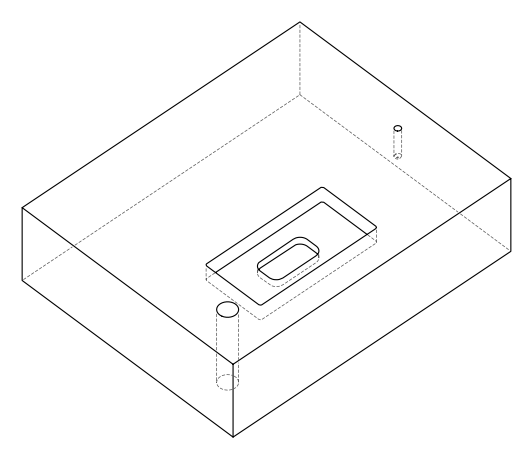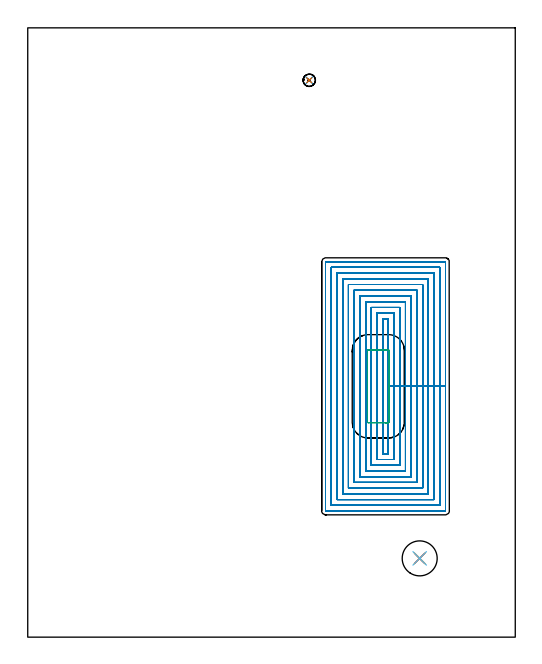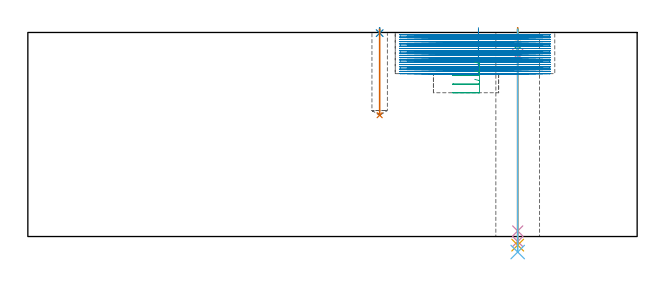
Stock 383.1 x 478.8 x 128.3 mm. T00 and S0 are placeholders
(PLAN: 9 operations, 7 tool changes, 165 min)
(1 SPOT_DRILL | STEP1HOLE | NXT0321_9005460120000 | 0.05 min | 182 mm3)
(2 SPOT_DRILL_1 | STEP1POCKET | NXT0321_9005460120000 | 0.03 min | 1 mm3)
(3 DRILL_BLIND_HOLE_INTO_CENTER | STEP1HOLE | UGT0301_192 | 0.05 min | 289 mm3)
(4 GUN_DRILL_THROUGH_HOLE | STEP1HOLE | UGT0307_003 | 0.59 min | 4519 mm3)
(5 SPADE_DRILL_TO_ENLARGE_THROUGH_HOLE | STEP1HOLE | UGT0306_008 | 0.54 min | 25797 mm3)
(6 DRILL_TO_ENLARGE_THROUGH_HOLE | STEP1HOLE | UGT0301_390 | 0.56 min | 45329 mm3)
(7 DRILL_BLIND_HOLE_INTO_CENTER_1 | STEP1POCKET | UGT0301_492 | 0.22 min | 3675 mm3)
(8 MILL_RECTANGULAR_POCKET | POCKET_RECTANGULAR_STRAIGHT | NXT0201_008 | Follow Part, ap 1.5, ae 75% | 161.61 min | 524568 mm3)
(9 MILL_RECTANGULAR_POCKET_1 | POCKET_RECTANGULAR_STRAIGHT_1 | UGT0201_106 | Follow Part, ap 6, ae 75% | 1.3 min | 38332 mm3)
(TOOL NXT0321_9005460120000 | NC Spot Drill, 142deg, 12mm, Carbide, Uncoated | D12 PA142 FL30 Z2)
(TOOL UGT0301_192 | Twist Drill 7.2 mm | D7.2 PA118 FL66 Z2)
(TOOL UGT0307_003 | Gun Drill 7 mm | D7 PA130 FL24 Z1)
(TOOL UGT0306_008 | Spade Drill 17.5mm | D17.5 PA132 FL10 Z2)
(TOOL UGT0301_390 | Twist Drill 27.5 mm | D27.5 PA118 FL165 Z2)
(TOOL UGT0301_492 | Carbide Drill 9.7 mm | D9.7 PA118 FL87 Z2)
(TOOL NXT0201_008 | ENDMILL 6mm [2P460-0600-NA 1630] | D6 FL26 Z6)
(TOOL UGT0201_106 | End Mill 24 mm | D24 FL25 Z2)
(OP 1 SPOT_DRILL)
G17 G21 G94 G90
T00 M6
G54
G17 G0 G90 X308. Y61.9 S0 M3
G43 Z138.3 H0
G94 G81 G98 Z125.3 F250. R131.3
G80
M5
M2
(OP 2 SPOT_DRILL_1)
G17 G21 G94 G90
T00 M6
G54
G17 G0 G90 X221.2 Y437.6 S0 M3
G43 Z138.3 H0
G94 G81 G98 Z127.883 F250. R131.3
G80
M5
M2
(OP 3 DRILL_BLIND_HOLE_INTO_CENTER)
G17 G21 G94 G90
T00 M6
G54
G17 G0 G90 X308. Y61.9 S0 M3
G43 Z138.3 H0
G94 G81 G98 Z117.5 F250. R130.3
G80
M5
M2
(OP 4 GUN_DRILL_THROUGH_HOLE)
G17 G21 G94 G90
T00 M6
G54
G17 G0 G90 X308. Y61.9 M8
G43 Z138.3 H0
Z126.203
S716 M3
G94 G1 Z114.471 F125. M26
G4 X.084
Z3.5 F250.
G4 X.084
Z-3.132 F125.
G4 X.084
M5
M9
G0 Z126.203
Z138.3
M2
(OP 5 SPADE_DRILL_TO_ENLARGE_THROUGH_HOLE)
G17 G21 G94 G90
T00 M6
G54
G17 G0 G90 X308. Y61.9 S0 M3
G43 Z138.3 H0
G94 G73 G98 Z-5.396 F250. Q16.712 R130.3
G80
M5
M2
(OP 6 DRILL_TO_ENLARGE_THROUGH_HOLE)
G17 G21 G94 G90
T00 M6
G54
G17 G0 G90 X308. Y61.9 S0 M3
G43 Z138.3 H0
G94 G73 G98 Z-9.762 F250. Q23.01 R130.3
G80
M5
M2
(OP 7 DRILL_BLIND_HOLE_INTO_CENTER_1)
G17 G21 G94 G90
T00 M6
G54
G17 G0 G90 X221.2 Y437.6 S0 M3
G43 Z138.3 H0
G94 G81 G98 Z76.3 F250. R130.3
G80
M5
M2
(OP 8 MILL_RECTANGULAR_POCKET)
G17 G21 G94 G90
T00 M6
G54
G17 G0 G90 X283.3 Y180.534 S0 M3
G43 Z138.3 H1
Z131.3
G94 G1 Y197.1 Z126.861 F250.
Y250.1 F500.
X279.
Y144.1
X283.3
Y197.1
X287.8
Y254.6
X274.5
Y139.6
X287.8
Y197.1
X292.3
Y259.1
X270.
Y135.1
X292.3
Y197.1
X296.8
Y263.6
X265.5
Y130.6
X296.8
Y197.1
X301.3
Y268.1
X261.
Y126.1
X301.3
Y197.1
X305.8
Y272.6
X256.5
Y121.6
X305.8
Y197.1
X310.3
Y277.1
X252.
Y117.1
X310.3
Y197.1
X314.8
Y281.6
X247.5
Y112.6
X314.8
Y197.1
X319.3
Y286.1
X243.
Y108.1
X319.3
Y197.1
X323.8
Y290.6
X238.5
Y103.6
X323.8
Y197.1
X328.3
Y295.
X328.295 Y295.055
X328.255 Y295.095
X328.2 Y295.1
X234.1
X234.045 Y295.095
X234.005 Y295.055
X234. Y295.
Y99.2
X234.005 Y99.145
X234.045 Y99.105
X234.1 Y99.1
X328.2
X328.255 Y99.105
X328.295 Y99.145
X328.3 Y99.2
Y197.1
Y198.1
G0 X283.3 Y180.534 Z129.861
G1 Y197.1 Z125.422 F250.
Y250.1 F500.
X279.
Y144.1
X283.3
Y197.1
X287.8
Y254.6
X274.5
Y139.6
X287.8
Y197.1
X292.3
Y259.1
X270.
Y135.1
X292.3
Y197.1
X296.8
Y263.6
X265.5
Y130.6
X296.8
Y197.1
X301.3
Y268.1
X261.
Y126.1
X301.3
Y197.1
X305.8
Y272.6
X256.5
Y121.6
X305.8
Y197.1
X310.3
Y277.1
X252.
Y117.1
X310.3
Y197.1
X314.8
Y281.6
X247.5
Y112.6
X314.8
Y197.1
X319.3
Y286.1
X243.
Y108.1
X319.3
Y197.1
X323.8
Y290.6
X238.5
Y103.6
X323.8
Y197.1
X328.3
Y295.
X328.295 Y295.055
X328.255 Y295.095
X328.2 Y295.1
X234.1
X234.045 Y295.095
X234.005 Y295.055
X234. Y295.
Y99.2
X234.005 Y99.145
X234.045 Y99.105
X234.1 Y99.1
X328.2
X328.255 Y99.105
X328.295 Y99.145
X328.3 Y99.2
Y197.1
Y198.1
G0 X283.3 Y180.534 Z128.422
G1 Y197.1 Z123.983 F250.
Y250.1 F500.
X279.
Y144.1
X283.3
Y197.1
X287.8
Y254.6
X274.5
Y139.6
X287.8
Y197.1
X292.3
Y259.1
X270.
Y135.1
X292.3
Y197.1
X296.8
Y263.6
X265.5
Y130.6
X296.8
Y197.1
X301.3
Y268.1
X261.
Y126.1
X301.3
Y197.1
X305.8
Y272.6
X256.5
Y121.6
X305.8
Y197.1
X310.3
Y277.1
X252.
Y117.1
X310.3
Y197.1
X314.8
Y281.6
X247.5
Y112.6
X314.8
Y197.1
X319.3
Y286.1
X243.
Y108.1
X319.3
Y197.1
X323.8
Y290.6
X238.5
Y103.6
X323.8
Y197.1
X328.3
Y295.
X328.295 Y295.055
X328.255 Y295.095
X328.2 Y295.1
X234.1
X234.045 Y295.095
X234.005 Y295.055
X234. Y295.
Y99.2
X234.005 Y99.145
X234.045 Y99.105
X234.1 Y99.1
X328.2
X328.255 Y99.105
X328.295 Y99.145
X328.3 Y99.2
Y197.1
Y198.1
G0 X283.3 Y180.534 Z126.983
G1 Y197.1 Z122.544 F250.
Y250.1 F500.
X279.
Y144.1
X283.3
Y197.1
X287.8
Y254.6
X274.5
Y139.6
X287.8
Y197.1
X292.3
Y259.1
X270.
Y135.1
X292.3
Y197.1
X296.8
Y263.6
X265.5
Y130.6
X296.8
Y197.1
X301.3
Y268.1
X261.
Y126.1
X301.3
Y197.1
X305.8
Y272.6
X256.5
Y121.6
X305.8
Y197.1
X310.3
Y277.1
X252.
Y117.1
X310.3
Y197.1
X314.8
Y281.6
X247.5
Y112.6
X314.8
Y197.1
X319.3
Y286.1
X243.
Y108.1
X319.3
Y197.1
X323.8
Y290.6
X238.5
Y103.6
X323.8
Y197.1
X328.3
Y295.
X328.295 Y295.055
X328.255 Y295.095
X328.2 Y295.1
X234.1
X234.045 Y295.095
X234.005 Y295.055
X234. Y295.
Y99.2
X234.005 Y99.145
X234.045 Y99.105
X234.1 Y99.1
X328.2
X328.255 Y99.105
X328.295 Y99.145
X328.3 Y99.2
Y197.1
Y198.1
G0 X283.3 Y180.534 Z125.544
G1 Y197.1 Z121.105 F250.
Y250.1 F500.
X279.
Y144.1
X283.3
Y197.1
X287.8
Y254.6
X274.5
Y139.6
X287.8
Y197.1
X292.3
Y259.1
X270.
Y135.1
X292.3
Y197.1
X296.8
Y263.6
X265.5
Y130.6
X296.8
Y197.1
X301.3
Y268.1
X261.
Y126.1
X301.3
Y197.1
X305.8
Y272.6
X256.5
Y121.6
X305.8
Y197.1
X310.3
Y277.1
X252.
Y117.1
X310.3
Y197.1
X314.8
Y281.6
X247.5
Y112.6
X314.8
Y197.1
X319.3
Y286.1
X243.
Y108.1
X319.3
Y197.1
X323.8
Y290.6
X238.5
Y103.6
X323.8
Y197.1
X328.3
Y295.
X328.295 Y295.055
X328.255 Y295.095
X328.2 Y295.1
X234.1
X234.045 Y295.095
X234.005 Y295.055
X234. Y295.
Y99.2
X234.005 Y99.145
X234.045 Y99.105
X234.1 Y99.1
X328.2
X328.255 Y99.105
X328.295 Y99.145
X328.3 Y99.2
Y197.1
Y198.1
G0 X283.3 Y180.534 Z124.105
G1 Y197.1 Z119.667 F250.
Y250.1 F500.
X279.
Y144.1
X283.3
Y197.1
X287.8
Y254.6
X274.5
Y139.6
X287.8
Y197.1
X292.3
Y259.1
X270.
Y135.1
X292.3
Y197.1
X296.8
Y263.6
X265.5
Y130.6
X296.8
Y197.1
X301.3
Y268.1
X261.
Y126.1
X301.3
Y197.1
X305.8
Y272.6
X256.5
Y121.6
X305.8
Y197.1
X310.3
Y277.1
X252.
Y117.1
X310.3
Y197.1
X314.8
Y281.6
X247.5
Y112.6
X314.8
Y197.1
X319.3
Y286.1
X243.
Y108.1
X319.3
Y197.1
X323.8
Y290.6
X238.5
Y103.6
X323.8
Y197.1
X328.3
Y295.
X328.295 Y295.055
X328.255 Y295.095
X328.2 Y295.1
X234.1
X234.045 Y295.095
X234.005 Y295.055
X234. Y295.
Y99.2
X234.005 Y99.145
X234.045 Y99.105
X234.1 Y99.1
X328.2
X328.255 Y99.105
X328.295 Y99.145
X328.3 Y99.2
Y197.1
Y198.1
G0 X283.3 Y180.534 Z122.667
G1 Y197.1 Z118.228 F250.
Y250.1 F500.
X279.
Y144.1
X283.3
Y197.1
X287.8
Y254.6
X274.5
Y139.6
X287.8
Y197.1
X292.3
Y259.1
X270.
Y135.1
X292.3
Y197.1
X296.8
Y263.6
X265.5
Y130.6
X296.8
Y197.1
X301.3
Y268.1
X261.
Y126.1
X301.3
Y197.1
X305.8
Y272.6
X256.5
Y121.6
X305.8
Y197.1
X310.3
Y277.1
X252.
Y117.1
X310.3
Y197.1
X314.8
Y281.6
X247.5
Y112.6
X314.8
Y197.1
X319.3
Y286.1
X243.
Y108.1
X319.3
Y197.1
X323.8
Y290.6
X238.5
Y103.6
X323.8
Y197.1
X328.3
Y295.
X328.295 Y295.055
X328.255 Y295.095
X328.2 Y295.1
X234.1
X234.045 Y295.095
X234.005 Y295.055
X234. Y295.
Y99.2
X234.005 Y99.145
X234.045 Y99.105
X234.1 Y99.1
X328.2
X328.255 Y99.105
X328.295 Y99.145
X328.3 Y99.2
Y197.1
Y198.1
G0 X283.3 Y180.534 Z121.228
G1 Y197.1 Z116.789 F250.
Y250.1 F500.
X279.
Y144.1
X283.3
Y197.1
X287.8
Y254.6
X274.5
Y139.6
X287.8
Y197.1
X292.3
Y259.1
X270.
Y135.1
X292.3
Y197.1
X296.8
Y263.6
X265.5
Y130.6
X296.8
Y197.1
X301.3
Y268.1
X261.
Y126.1
X301.3
Y197.1
X305.8
Y272.6
X256.5
Y121.6
X305.8
Y197.1
X310.3
Y277.1
X252.
Y117.1
X310.3
Y197.1
X314.8
Y281.6
X247.5
Y112.6
X314.8
Y197.1
X319.3
Y286.1
X243.
Y108.1
X319.3
Y197.1
X323.8
Y290.6
X238.5
Y103.6
X323.8
Y197.1
X328.3
Y295.
X328.295 Y295.055
X328.255 Y295.095
X328.2 Y295.1
X234.1
X234.045 Y295.095
X234.005 Y295.055
X234. Y295.
Y99.2
X234.005 Y99.145
X234.045 Y99.105
X234.1 Y99.1
X328.2
X328.255 Y99.105
X328.295 Y99.145
X328.3 Y99.2
Y197.1
Y198.1
G0 X283.3 Y180.534 Z119.789
G1 Y197.1 Z115.35 F250.
Y250.1 F500.
X279.
Y144.1
X283.3
Y197.1
X287.8
Y254.6
X274.5
Y139.6
X287.8
Y197.1
X292.3
Y259.1
X270.
Y135.1
X292.3
Y197.1
X296.8
Y263.6
X265.5
Y130.6
X296.8
Y197.1
X301.3
Y268.1
X261.
Y126.1
X301.3
Y197.1
X305.8
Y272.6
X256.5
Y121.6
X305.8
Y197.1
X310.3
Y277.1
X252.
Y117.1
X310.3
Y197.1
X314.8
Y281.6
X247.5
Y112.6
X314.8
Y197.1
X319.3
Y286.1
X243.
Y108.1
X319.3
Y197.1
X323.8
Y290.6
X238.5
Y103.6
X323.8
Y197.1
X328.3
Y295.
X328.295 Y295.055
X328.255 Y295.095
X328.2 Y295.1
X234.1
X234.045 Y295.095
X234.005 Y295.055
X234. Y295.
Y99.2
X234.005 Y99.145
X234.045 Y99.105
X234.1 Y99.1
X328.2
X328.255 Y99.105
X328.295 Y99.145
X328.3 Y99.2
Y197.1
Y198.1
G0 X283.3 Y180.534 Z118.35
G1 Y197.1 Z113.911 F250.
Y250.1 F500.
X279.
Y144.1
X283.3
Y197.1
X287.8
Y254.6
X274.5
Y139.6
X287.8
Y197.1
X292.3
Y259.1
X270.
Y135.1
X292.3
Y197.1
X296.8
Y263.6
X265.5
Y130.6
X296.8
Y197.1
X301.3
Y268.1
X261.
Y126.1
X301.3
Y197.1
X305.8
Y272.6
X256.5
Y121.6
X305.8
Y197.1
X310.3
Y277.1
X252.
Y117.1
X310.3
Y197.1
X314.8
Y281.6
X247.5
Y112.6
X314.8
Y197.1
X319.3
Y286.1
X243.
Y108.1
X319.3
Y197.1
X323.8
Y290.6
X238.5
Y103.6
X323.8
Y197.1
X328.3
Y295.
X328.295 Y295.055
X328.255 Y295.095
X328.2 Y295.1
X234.1
X234.045 Y295.095
X234.005 Y295.055
X234. Y295.
Y99.2
X234.005 Y99.145
X234.045 Y99.105
X234.1 Y99.1
X328.2
X328.255 Y99.105
X328.295 Y99.145
X328.3 Y99.2
Y197.1
Y198.1
G0 X283.3 Y180.534 Z116.911
G1 Y197.1 Z112.472 F250.
Y250.1 F500.
X279.
Y144.1
X283.3
Y197.1
X287.8
Y254.6
X274.5
Y139.6
X287.8
Y197.1
X292.3
Y259.1
X270.
Y135.1
X292.3
Y197.1
X296.8
Y263.6
X265.5
Y130.6
X296.8
Y197.1
X301.3
Y268.1
X261.
Y126.1
X301.3
Y197.1
X305.8
Y272.6
X256.5
Y121.6
X305.8
Y197.1
X310.3
Y277.1
X252.
Y117.1
X310.3
Y197.1
X314.8
Y281.6
X247.5
Y112.6
X314.8
Y197.1
X319.3
Y286.1
X243.
Y108.1
X319.3
Y197.1
X323.8
Y290.6
X238.5
Y103.6
X323.8
Y197.1
X328.3
Y295.
X328.295 Y295.055
X328.255 Y295.095
X328.2 Y295.1
X234.1
X234.045 Y295.095
X234.005 Y295.055
X234. Y295.
Y99.2
X234.005 Y99.145
X234.045 Y99.105
X234.1 Y99.1
X328.2
X328.255 Y99.105
X328.295 Y99.145
X328.3 Y99.2
Y197.1
Y198.1
G0 X283.3 Y180.534 Z115.472
G1 Y197.1 Z111.033 F250.
Y250.1 F500.
X279.
Y144.1
X283.3
Y197.1
X287.8
Y254.6
X274.5
Y139.6
X287.8
Y197.1
X292.3
Y259.1
X270.
Y135.1
X292.3
Y197.1
X296.8
Y263.6
X265.5
Y130.6
X296.8
Y197.1
X301.3
Y268.1
X261.
Y126.1
X301.3
Y197.1
X305.8
Y272.6
X256.5
Y121.6
X305.8
Y197.1
X310.3
Y277.1
X252.
Y117.1
X310.3
Y197.1
X314.8
Y281.6
X247.5
Y112.6
X314.8
Y197.1
X319.3
Y286.1
X243.
Y108.1
X319.3
Y197.1
X323.8
Y290.6
X238.5
Y103.6
X323.8
Y197.1
X328.3
Y295.
X328.295 Y295.055
X328.255 Y295.095
X328.2 Y295.1
X234.1
X234.045 Y295.095
X234.005 Y295.055
X234. Y295.
Y99.2
X234.005 Y99.145
X234.045 Y99.105
X234.1 Y99.1
X328.2
X328.255 Y99.105
X328.295 Y99.145
X328.3 Y99.2
Y197.1
Y198.1
G0 X283.3 Y180.534 Z114.033
G1 Y197.1 Z109.594 F250.
Y250.1 F500.
X279.
Y144.1
X283.3
Y197.1
X287.8
Y254.6
X274.5
Y139.6
X287.8
Y197.1
X292.3
Y259.1
X270.
Y135.1
X292.3
Y197.1
X296.8
Y263.6
X265.5
Y130.6
X296.8
Y197.1
X301.3
Y268.1
X261.
Y126.1
X301.3
Y197.1
X305.8
Y272.6
X256.5
Y121.6
X305.8
Y197.1
X310.3
Y277.1
X252.
Y117.1
X310.3
Y197.1
X314.8
Y281.6
X247.5
Y112.6
X314.8
Y197.1
X319.3
Y286.1
X243.
Y108.1
X319.3
Y197.1
X323.8
Y290.6
X238.5
Y103.6
X323.8
Y197.1
X328.3
Y295.
X328.295 Y295.055
X328.255 Y295.095
X328.2 Y295.1
X234.1
X234.045 Y295.095
X234.005 Y295.055
X234. Y295.
Y99.2
X234.005 Y99.145
X234.045 Y99.105
X234.1 Y99.1
X328.2
X328.255 Y99.105
X328.295 Y99.145
X328.3 Y99.2
Y197.1
Y198.1
G0 X283.3 Y180.534 Z112.594
G1 Y197.1 Z108.156 F250.
Y250.1 F500.
X279.
Y144.1
X283.3
Y197.1
X287.8
Y254.6
X274.5
Y139.6
X287.8
Y197.1
X292.3
Y259.1
X270.
Y135.1
X292.3
Y197.1
X296.8
Y263.6
X265.5
Y130.6
X296.8
Y197.1
X301.3
Y268.1
X261.
Y126.1
X301.3
Y197.1
X305.8
Y272.6
X256.5
Y121.6
X305.8
Y197.1
X310.3
Y277.1
X252.
Y117.1
X310.3
Y197.1
X314.8
Y281.6
X247.5
Y112.6
X314.8
Y197.1
X319.3
Y286.1
X243.
Y108.1
X319.3
Y197.1
X323.8
Y290.6
X238.5
Y103.6
X323.8
Y197.1
X328.3
Y295.
X328.295 Y295.055
X328.255 Y295.095
X328.2 Y295.1
X234.1
X234.045 Y295.095
X234.005 Y295.055
X234. Y295.
Y99.2
X234.005 Y99.145
X234.045 Y99.105
X234.1 Y99.1
X328.2
X328.255 Y99.105
X328.295 Y99.145
X328.3 Y99.2
Y197.1
Y198.1
G0 X283.3 Y180.534 Z111.156
G1 Y197.1 Z106.717 F250.
Y250.1 F500.
X279.
Y144.1
X283.3
Y197.1
X287.8
Y254.6
X274.5
Y139.6
X287.8
Y197.1
X292.3
Y259.1
X270.
Y135.1
X292.3
Y197.1
X296.8
Y263.6
X265.5
Y130.6
X296.8
Y197.1
X301.3
Y268.1
X261.
Y126.1
X301.3
Y197.1
X305.8
Y272.6
X256.5
Y121.6
X305.8
Y197.1
X310.3
Y277.1
X252.
Y117.1
X310.3
Y197.1
X314.8
Y281.6
X247.5
Y112.6
X314.8
Y197.1
X319.3
Y286.1
X243.
Y108.1
X319.3
Y197.1
X323.8
Y290.6
X238.5
Y103.6
X323.8
Y197.1
X328.3
Y295.
X328.295 Y295.055
X328.255 Y295.095
X328.2 Y295.1
X234.1
X234.045 Y295.095
X234.005 Y295.055
X234. Y295.
Y99.2
X234.005 Y99.145
X234.045 Y99.105
X234.1 Y99.1
X328.2
X328.255 Y99.105
X328.295 Y99.145
X328.3 Y99.2
Y197.1
Y198.1
G0 X283.3 Y180.534 Z109.717
G1 Y197.1 Z105.278 F250.
Y250.1 F500.
X279.
Y144.1
X283.3
Y197.1
X287.8
Y254.6
X274.5
Y139.6
X287.8
Y197.1
X292.3
Y259.1
X270.
Y135.1
X292.3
Y197.1
X296.8
Y263.6
X265.5
Y130.6
X296.8
Y197.1
X301.3
Y268.1
X261.
Y126.1
X301.3
Y197.1
X305.8
Y272.6
X256.5
Y121.6
X305.8
Y197.1
X310.3
Y277.1
X252.
Y117.1
X310.3
Y197.1
X314.8
Y281.6
X247.5
Y112.6
X314.8
Y197.1
X319.3
Y286.1
X243.
Y108.1
X319.3
Y197.1
X323.8
Y290.6
X238.5
Y103.6
X323.8
Y197.1
X328.3
Y295.
X328.295 Y295.055
X328.255 Y295.095
X328.2 Y295.1
X234.1
X234.045 Y295.095
X234.005 Y295.055
X234. Y295.
Y99.2
X234.005 Y99.145
X234.045 Y99.105
X234.1 Y99.1
X328.2
X328.255 Y99.105
X328.295 Y99.145
X328.3 Y99.2
Y197.1
Y198.1
G0 X283.3 Y180.534 Z108.278
G1 Y197.1 Z103.839 F250.
Y250.1 F500.
X279.
Y144.1
X283.3
Y197.1
X287.8
Y254.6
X274.5
Y139.6
X287.8
Y197.1
X292.3
Y259.1
X270.
Y135.1
X292.3
Y197.1
X296.8
Y263.6
X265.5
Y130.6
X296.8
Y197.1
X301.3
Y268.1
X261.
Y126.1
X301.3
Y197.1
X305.8
Y272.6
X256.5
Y121.6
X305.8
Y197.1
X310.3
Y277.1
X252.
Y117.1
X310.3
Y197.1
X314.8
Y281.6
X247.5
Y112.6
X314.8
Y197.1
X319.3
Y286.1
X243.
Y108.1
X319.3
Y197.1
X323.8
Y290.6
X238.5
Y103.6
X323.8
Y197.1
X328.3
Y295.
X328.295 Y295.055
X328.255 Y295.095
X328.2 Y295.1
X234.1
X234.045 Y295.095
X234.005 Y295.055
X234. Y295.
Y99.2
X234.005 Y99.145
X234.045 Y99.105
X234.1 Y99.1
X328.2
X328.255 Y99.105
X328.295 Y99.145
X328.3 Y99.2
Y197.1
Y198.1
G0 X283.3 Y180.534 Z106.839
G1 Y197.1 Z102.4 F250.
Y250.1 F500.
X279.
Y144.1
X283.3
Y197.1
X287.8
Y254.6
X274.5
Y139.6
X287.8
Y197.1
X292.3
Y259.1
X270.
Y135.1
X292.3
Y197.1
X296.8
Y263.6
X265.5
Y130.6
X296.8
Y197.1
X301.3
Y268.1
X261.
Y126.1
X301.3
Y197.1
X305.8
Y272.6
X256.5
Y121.6
X305.8
Y197.1
X310.3
Y277.1
X252.
Y117.1
X310.3
Y197.1
X314.8
Y281.6
X247.5
Y112.6
X314.8
Y197.1
X319.3
Y286.1
X243.
Y108.1
X319.3
Y197.1
X323.8
Y290.6
X238.5
Y103.6
X323.8
Y197.1
X328.3
Y295.
X328.295 Y295.055
X328.255 Y295.095
X328.2 Y295.1
X234.1
X234.045 Y295.095
X234.005 Y295.055
X234. Y295.
Y99.2
X234.005 Y99.145
X234.045 Y99.105
X234.1 Y99.1
X328.2
X328.255 Y99.105
X328.295 Y99.145
X328.3 Y99.2
Y197.1
Y198.1
G0 Z138.3
M5
M2
(OP 9 MILL_RECTANGULAR_POCKET_1)
G17 G21 G94 G90
T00 M6
G54
G17 G0 G90 X280.987 Y168.5 S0 M3
G43 Z138.3 H0
Z109.643
G94 G1 X283.5 Z108.97 F250.
X283.571 Z108.951
X283.726 Y168.548 Z108.907
X283.857 Y168.643 Z108.864
X283.952 Y168.774 Z108.82
X284. Y168.929 Z108.777
Y169. Z108.758
Y197.1 Z101.229
Y225.2 F500.
G3 X283.5 Y225.7 R0.5
G1 X267.5
G3 X267. Y225.2 R0.5
G1 Y169.
G3 X267.5 Y168.5 R0.5
G1 X283.5
G3 X284. Y169. R0.5
G1 Y197.1
Y198.1
G0 X280.987 Y168.5 Z104.229
G1 X283.5 Z103.555 F250.
X283.571 Z103.536
X283.726 Y168.548 Z103.493
X283.857 Y168.643 Z103.449
X283.952 Y168.774 Z103.406
X284. Y168.929 Z103.363
Y169. Z103.344
Y197.1 Z95.814
Y225.2 F500.
G3 X283.5 Y225.7 R0.5
G1 X267.5
G3 X267. Y225.2 R0.5
G1 Y169.
G3 X267.5 Y168.5 R0.5
G1 X283.5
G3 X284. Y169. R0.5
G1 Y197.1
Y198.1
G0 X280.987 Y168.5 Z98.814
G1 X283.5 Z98.141 F250.
X283.571 Z98.122
X283.726 Y168.548 Z98.079
X283.857 Y168.643 Z98.035
X283.952 Y168.774 Z97.992
X284. Y168.929 Z97.948
Y169. Z97.929
Y197.1 Z90.4
Y225.2 F500.
G3 X283.5 Y225.7 R0.5
G1 X267.5
G3 X267. Y225.2 R0.5
G1 Y169.
G3 X267.5 Y168.5 R0.5
G1 X283.5
G3 X284. Y169. R0.5
G1 Y197.1
Y198.1
G0 Z138.3
M5
M2
